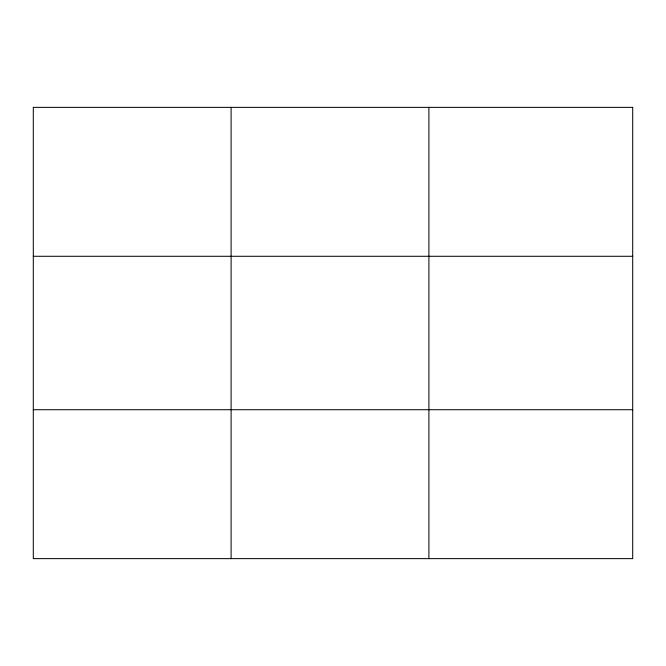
<?xml version="1.0" encoding="UTF-8"?>
<svg xmlns="http://www.w3.org/2000/svg" width="666" height="666" viewBox="0 0 666 666"><rect width="100%" height="100%" fill="white"/><g stroke="black" fill="none" stroke-linecap="round" stroke-linejoin="round"><path stroke-width="1" d="M231.102 558.632L231.102 107.368M428.904 558.632L428.904 107.368M33.3 256.285L632.7 256.285M33.3 409.715L632.7 409.715M632.7 107.368L632.7 558.632L33.3 558.632L33.3 107.368L632.7 107.368"/></g></svg>
